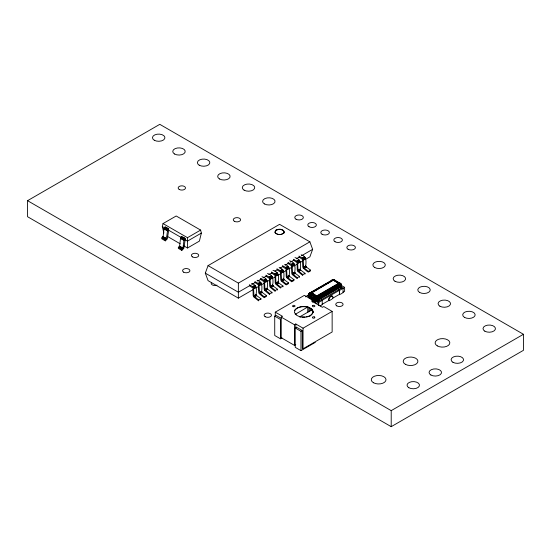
<?xml version="1.0" encoding="UTF-8"?>
<svg xmlns="http://www.w3.org/2000/svg" width="551" height="551" viewBox="0 0 551 551"><rect width="100%" height="100%" fill="white"/><g stroke="black" fill="none" stroke-linecap="round" stroke-linejoin="round"><path stroke-width="0.83" d="M309.876 241.834L279.577 224.34L208.064 265.63L205.303 273.138L208.064 280.645L238.363 298.132L238.363 283.118L309.876 241.834L312.637 249.341L309.876 256.849L305.406 259.431M320.152 305.943L322.232 304.737L322.232 300.412L318.76 302.416L316.846 301.631L316.846 295.825C314.676 295.543 311.708 290.873 309.462 293.304L310.151 292.705M332.99 279.86L333.334 280.122C332.129 279.694 334.815 279.998 332.99 280.204L311.246 292.974L317.066 296.107L338.934 283.455L333.486 280.135L311.315 293.056L309.924 294.351L309.221 296.052L309.187 297.926L315.014 301.287L316.846 301.631M309.504 298.139L309.924 294.937L311.708 292.856C304 293.58 312.582 300.612 316.846 300.171L317.266 301.549L318.678 301.225L340.676 288.559C342.936 287.298 341.214 281.919 338.472 283.338L316.501 296.052L314.883 298.346L314.642 301.108M342.88 292.361L344.616 291.355L344.616 287.346L342.88 288.352L341.558 287.588C342.04 285.68 341.007 282.436 338.472 283.338C336.751 283.193 332.467 277.814 331.158 281.265L331.523 281.086M343.059 292.719L343.059 288.387L341.558 287.526L341.586 285.886L340.676 287.161L319.05 299.641L317.335 300.143L317.266 301.549L316.846 295.825L315.365 298.05L315.014 301.287M322.053 304.379L328.995 300.371C327.163 297.437 334.505 293.215 332.646 298.725M331.95 299.131L329.174 300.729C327.742 298.89 331.247 294.881 332.646 296.541M332.039 280.115L309.924 292.877L308.932 294.585L309.311 293.614L308.891 294.089L308.629 295.687M308.746 295.963L309.614 294L311.708 292.856L310.227 292.726L309.614 293.407M309.187 297.926L308.746 297.423L308.746 294.847L309.462 293.249M313.058 311.659L312.968 312.782L312.906 310.792L311.9 309.159L307.548 306.845L301.659 306.501L297.65 307.651L295.04 309.752L294.406 312.562L296.837 315.427L300.57 317.107M168.758 229.87L167.318 238.879L165.328 240.87L161.856 238.865L161.856 237.86L163.096 236.792L164.04 228.644L165.286 226.867M161.856 237.86L165.328 239.864L166.409 239.141L167.511 230.649L168.758 228.865M185.246 239.389L183.807 248.398L181.816 250.381L178.345 248.384L178.345 247.378L179.585 246.311L180.528 238.163L181.775 236.386M178.345 247.378L181.816 249.383L182.898 248.659L184 240.167L185.246 238.383M258.639 300.88L258.75 300.047L260.954 298.773L256.663 295.591L256.125 294.565C256.683 290.287 257.076 284.543 251.587 283.434M260.843 299.606L260.954 298.773M264.149 297.698L264.26 296.865L266.464 295.598L262.173 292.416L261.635 291.383C262.193 287.112 262.586 281.368 257.097 280.252M266.464 295.598L266.353 296.424L264.886 297.271M261.959 276.698C267.752 277.8 268.027 283.496 267.145 288.201L267.683 289.234L271.974 292.416L269.77 293.683L269.659 294.516L264.618 290.432L264.17 289.172L264.046 281.795L260.382 279.233M271.863 293.242L271.974 292.416M267.469 273.516C273.262 274.618 273.537 280.314 272.655 285.019L273.193 286.052L277.484 289.234L275.28 290.508L275.169 291.334L270.128 287.25L269.68 285.99L269.556 278.613L265.892 276.051M277.373 290.06L277.484 289.234M280.679 288.152L280.79 287.326L282.994 286.052L278.703 282.87L278.165 281.837C279.047 277.132 278.772 271.436 272.979 270.334M282.883 286.878L282.994 286.052M286.189 284.97L286.3 284.144L288.504 282.87L284.213 279.688L283.675 278.654C284.233 274.384 284.626 268.64 279.137 267.531M288.504 282.87L288.393 283.703L286.926 284.55M284.647 264.349C290.136 265.458 289.743 271.202 289.185 275.472L289.723 276.506L294.014 279.688L291.81 280.962L291.699 281.788L286.658 277.704L286.21 276.444L286.086 269.074L282.422 266.505M294.014 279.688L293.903 280.521L292.436 281.368M289.509 260.788C295.302 261.897 295.577 267.593 294.695 272.297L295.233 273.324L299.524 276.506L297.32 277.78L297.209 278.613L292.168 274.522L291.72 273.262L291.596 265.892L287.932 263.33M299.413 277.339L299.524 276.506M295.019 257.606C300.812 258.715 301.087 264.411 300.205 269.115L300.743 270.142L305.034 273.324L302.83 274.598L302.719 275.431L297.678 271.347L297.23 270.086L297.106 262.71L293.442 260.148M304.923 274.157L305.034 273.324M308.229 272.249L308.34 271.416L310.544 270.148L306.253 266.966L305.715 265.933C306.273 261.663 306.666 255.919 301.177 254.803M310.544 270.148L310.433 270.975L308.966 271.822M308.746 297.423L308.746 294.847M308.78 294.351L308.629 295.005M340.649 284.233L341.4 284.936L341.551 286.169M163.867 232.99L162.304 226.578L163.041 223.575L176.189 215.985L200.619 230.091L201.356 233.094L199.4 241.111L187.471 247.998L183.841 245.904M319.05 301.039L318.63 297.905L316.846 295.825L316.357 301.611M308.746 296.245L307.079 295.673L309.166 294.468M341.551 287.567L341.551 285.604M284.164 232.336C284.199 229.237 279.922 228.83 277.635 229.45C274.522 228.665 275.39 234.926 274.99 232.088M274.99 231.875C276.416 228.548 282.739 228.548 284.164 231.875M284.02 232.791L283.751 233.231L284.164 232.088M300.57 316.853C304.875 317.603 311.026 317.114 312.968 312.527M331.241 280.92L332.501 279.991L334.891 280.218L335.511 281.265L335.146 281.086M332.473 280.239C333.169 279.674 334.002 280.073 335.118 280.397M332.039 280.087L333.334 280.376L333.679 279.86M318.678 301.225L318.326 298.05L316.846 295.825L316.067 298.256L315.881 301.542M308.87 311.845L308.87 307.265C304.083 305.901 296.989 306.673 294.592 310.578M306.494 316.921L310.323 315.84L312.637 313.374M308.78 294.454L309.531 293.752M309.745 293.029L309.531 293.8L310.151 294.503L315.551 297.602L317.844 297.705L340.029 284.984L340.649 284.282L340.435 283.51M318.264 301.369L317.989 298.174L316.846 295.825L315.702 298.174L315.434 301.438M333.486 280.135L334.188 280.239M275.404 232.977C277.566 235.063 281.589 235.063 283.751 232.977M332.77 279.853L333.334 280.376L334.629 280.087M332.501 279.915L332.191 280.128L333.183 279.949M281.52 234.265L283.345 233.383M310.413 292.595L309.876 293.346L310.227 293.965L315.771 297.168L317.135 297.354L340.277 283.992L339.953 283.207L338.472 283.338L340.256 285.418L340.676 288.559M310.709 292.56L310.296 293.139L310.709 293.711L316.012 296.762L317.486 296.831L339.471 284.192L339.884 283.62L339.471 283.042M311.026 292.588L311.026 293.373L316.281 296.397L317.286 296.445L339.154 283.855L339.154 283.069M27.55 200.681L159.79 124.333L523.45 334.292L523.45 350.319L391.21 426.667L27.55 216.708L27.55 200.681L391.21 410.64L523.45 334.292M163.041 223.575L187.471 237.681L200.619 230.091M201.356 233.094L187.471 241.111L184.509 239.403M250.244 285.363L238.363 292.223L205.303 273.138M251.731 284.502L255.444 282.36M257.675 281.072L261.388 278.93M262.875 278.069L266.588 275.927M268.812 274.639L271.788 272.924M274.756 271.209L277.732 269.494M279.956 268.206L282.925 266.491M285.156 265.203L288.869 263.061M290.356 262.207L294.069 260.058M296.3 258.777L299.269 257.062M301.493 255.774L312.637 249.341M249.383 284.709L252.62 286.603L254.824 285.328M254.893 281.527L258.13 283.421L260.334 282.146M260.403 278.345L263.64 280.239L265.844 278.964M265.913 275.163L269.15 277.057L271.354 275.782M271.423 271.98L274.66 273.875L276.864 272.6M276.933 268.805L280.17 270.693L282.374 269.418M282.443 265.623L285.68 267.51L287.884 266.243M287.953 262.441L291.19 264.328L293.394 263.061M293.463 259.259L296.7 261.153L298.904 259.879M298.973 256.077L302.21 257.971L304.414 256.697M252.62 286.603L255.085 285.563M258.13 283.421L260.595 282.381M263.64 280.239L266.105 279.199M269.15 277.057L271.615 276.017M274.66 273.875L277.125 272.835M280.17 270.693L282.635 269.653M285.68 267.51L288.145 266.47M291.19 264.328L293.655 263.295M296.7 261.153L299.165 260.113M302.21 257.971L304.675 256.931M252.881 286.83L253.129 287.105L255.333 285.838M258.391 283.655L258.639 283.93L260.843 282.656M263.901 280.473L264.149 280.748L266.353 279.474M269.411 277.291L269.659 277.566L271.863 276.292M274.921 274.109L275.169 274.384L277.373 273.11M280.431 270.927L280.679 271.202L282.883 269.928M285.941 267.745L286.189 268.02L288.393 266.746M291.451 264.563L291.699 264.838L293.903 263.571M296.961 261.381L297.209 261.656L299.413 260.389M302.471 258.205L302.719 258.481L304.923 257.207M253.129 287.105L253.35 287.415L255.554 286.148M258.639 283.93L258.86 284.233L261.064 282.966M264.149 280.748L264.37 281.058L266.574 279.784M269.659 277.566L269.88 277.876L272.084 276.602M275.169 274.384L275.39 274.694L277.594 273.42M280.679 271.202L280.9 271.512L283.104 270.238M286.189 268.02L286.41 268.33L288.614 267.056M291.699 264.838L291.92 265.148L294.124 263.874M297.209 261.656L297.43 261.966L299.634 260.699M302.719 258.481L302.94 258.784L305.144 257.517M258.75 300.047L253.949 295.99L253.543 287.753L255.747 286.479M264.26 296.865L259.459 292.808L259.053 284.571L261.257 283.297M269.77 293.683L264.969 289.626L264.563 281.389L266.767 280.115M275.28 290.508L270.479 286.444L270.073 278.207L272.277 276.933M280.79 287.326L275.989 283.269L275.583 275.025L277.787 273.751M286.3 284.144L281.499 280.087L281.093 271.843L283.297 270.575M291.81 280.962L287.009 276.905L286.603 268.661L288.807 267.393M297.32 277.78L292.519 273.723L292.113 265.486L294.317 264.211M302.83 274.598L298.029 270.541L297.623 262.304L299.827 261.029M308.34 271.416L303.539 267.359L303.133 259.122L305.337 257.847M253.701 288.097L255.905 286.823M259.211 284.915L261.415 283.648M264.721 281.733L266.925 280.466M270.231 278.558L272.435 277.284M275.741 275.376L277.945 274.102M281.251 272.194L283.455 270.92M286.761 269.012L288.965 267.738M292.271 265.83L294.475 264.556M297.781 262.648L299.985 261.374M303.291 259.466L305.495 258.199M253.818 288.449L256.022 287.174M259.328 285.266L261.532 283.999M264.838 282.084L267.042 280.817M270.348 278.909L272.552 277.635M275.858 275.727L278.062 274.453M281.368 272.545L283.572 271.271M286.878 269.363L289.082 268.089M292.388 266.181L294.592 264.907M297.898 262.999L300.102 261.725M303.408 259.817L305.612 258.55M253.887 288.793L256.091 287.519M259.397 285.611L261.601 284.344M264.907 282.429L267.111 281.162M270.417 279.254L272.621 277.98M275.927 276.072L278.131 274.797M281.437 272.89L283.641 271.615M286.947 269.708L289.151 268.433M292.457 266.526L294.661 265.251M297.967 263.344L300.171 262.069M303.477 260.162L305.681 258.894M238.363 298.132L253.26 289.53M256.243 287.815L258.474 286.52M261.456 284.805L264.432 283.083M266.67 281.788L269.646 280.073M272.628 278.351L274.859 277.063M277.842 275.342L280.824 273.62M283.799 271.898L286.038 270.61M289.013 268.888L291.996 267.166M294.227 265.878L297.209 264.156M300.192 262.441L302.423 261.146M253.921 295.832L256.125 294.565M259.431 292.657L261.635 291.383M264.941 289.475L267.145 288.201M270.451 286.293L272.655 285.019M275.961 283.111L278.165 281.837M281.471 279.929L283.675 278.654M286.981 276.747L289.185 275.472M292.491 273.565L294.695 272.297M298.001 270.383L300.205 269.115M303.511 267.207L305.715 265.933M253.949 295.99L256.153 294.716M259.459 292.808L261.663 291.534M264.969 289.626L267.173 288.359M270.479 286.444L272.683 285.177M275.989 283.269L278.193 281.995M281.499 280.087L283.703 278.813M287.009 276.905L289.213 275.631M292.519 273.723L294.723 272.449M298.029 270.541L300.233 269.267M303.539 267.359L305.743 266.085M253.997 296.149L256.201 294.881M259.507 292.967L261.711 291.699M265.017 289.792L267.221 288.517M270.527 286.61L272.731 285.335M276.037 283.428L278.241 282.153M281.547 280.245L283.751 278.971M287.057 277.063L289.261 275.789M292.567 273.881L294.771 272.607M298.077 270.699L300.281 269.432M303.587 267.517L305.791 266.25M254.066 296.307L256.27 295.04M259.576 293.132L261.78 291.858M265.086 289.95L267.29 288.676M270.596 286.768L272.8 285.494M276.106 283.586L278.31 282.312M281.616 280.404L283.82 279.13M287.126 277.222L289.33 275.948M292.636 274.04L294.84 272.773M298.146 270.858L300.35 269.591M303.656 267.683L305.86 266.409M254.142 296.466L256.346 295.191M259.652 293.284L261.856 292.009M265.162 290.101L267.366 288.827M270.672 286.919L272.876 285.652M276.182 283.737L278.386 282.47M281.692 280.562L283.896 279.288M287.202 277.38L289.406 276.106M292.712 274.198L294.916 272.924M298.222 271.016L300.426 269.742M303.732 267.834L305.936 266.56M254.238 296.61L256.442 295.343M259.748 293.428L261.952 292.161M265.258 290.253L267.462 288.979M270.768 287.071L272.972 285.797M276.278 283.889L278.482 282.615M281.788 280.707L283.992 279.433M287.298 277.525L289.502 276.251M292.808 274.343L295.012 273.069M298.318 271.161L300.522 269.894M303.828 267.979L306.032 266.712M254.348 296.748L256.552 295.474M259.858 293.566L262.062 292.292M265.368 290.384L267.572 289.11M270.878 287.202L273.082 285.928M276.388 284.02L278.592 282.753M281.898 280.838L284.102 279.571M287.408 277.663L289.612 276.388M292.918 274.481L295.122 273.206M298.428 271.299L300.632 270.024M303.938 268.117L306.142 266.842M254.459 296.865L256.663 295.591M259.969 293.683L262.173 292.416M265.479 290.501L267.683 289.234M270.989 287.326L273.193 286.052M276.499 284.144L278.703 282.87M282.009 280.962L284.213 279.688M287.519 277.78L289.723 276.506M293.029 274.598L295.233 273.324M298.539 271.416L300.743 270.142M304.049 268.234L306.253 266.966M275.28 315.585L275.28 312.148L304.372 295.35L312.748 300.185L312.748 302.285M310.468 292.698L333.114 279.846M310.337 292.987L333.038 279.97M305.564 296.865L307.3 295.866M281.94 337.956L280.459 338.803L274.729 335.497L274.729 316.157L276.051 315.392L281.065 318.285M295.777 344.595L294.454 345.36L281.23 337.722L281.23 317.107L282.553 316.35L275.28 312.148M312.748 300.185L311.425 300.949L322.445 307.313L323.768 306.549L332.143 311.384L332.143 331.998L303.05 348.797L302.279 348.349L302.279 330.538L296.548 327.225L295.226 327.99L295.226 347.33L300.956 350.643L315.282 342.371M307.548 307.1L295.274 314.345L295.184 313.98L295.908 314.745M322.053 300.371L339.409 290.356L339.409 294.365L332.467 298.366M339.409 290.356L338.541 289.792L339.588 290.391L343.059 288.387M299.675 316.894L312.148 309.696L313.058 311.914M340.284 294.317L342.364 293.118M281.23 317.107L294.454 324.746L295.777 323.981L303.05 328.182L332.143 311.384M295.226 327.99L300.956 331.296L302.279 330.538M331.55 280.397L332.253 280.004M331.371 280.631L332.074 280.335M341.248 288.097L340.718 285.053L338.472 283.338C339.815 282.725 342.123 284.399 340.256 285.418L318.63 297.905C315.496 299.978 304.455 293.139 311.708 292.856L309.462 294.571L308.932 297.685M331.592 280.748L331.984 280.611M332.336 279.984L332.894 279.874M340.993 288.338L340.511 285.246L338.472 283.338C339.926 282.883 342.467 284.771 340.435 285.866L318.809 298.346C315.537 300.543 303.808 293.538 311.708 292.856C303.484 294.179 315.434 301.025 318.939 298.794L340.869 286.107L341.434 285.101L340.869 283.937M278.386 234.423L280.769 234.423M311.708 292.856L309.531 293.8L308.67 295.281C311.033 297.809 315.344 300.88 319.022 299.227L340.959 286.534L341.51 285.762L340.959 284.619L338.472 283.338L340.566 284.481L341.434 286.444M332.942 279.984L333.727 279.984M316.846 300.171L317.335 300.143M302.024 317.073L305.027 317.114M338.472 283.338L340.676 284.089L341.551 285.487M333.555 279.846L334.016 279.908M333.486 279.949L334.478 280.128L334.168 279.915M333.768 279.874L334.333 279.984M333.63 279.97L339.829 283.462M275.81 233.383L277.635 234.265M333.975 279.922L340.718 283.786L341.248 285.067L340.256 283.359L334.629 280.115M334.595 280.335L335.297 280.631M334.677 280.611L335.077 280.748L334.815 280.245M339.953 283.207L340.945 283.999M334.409 280.004L334.891 280.218M341.09 285.315L344.616 287.346M332.012 295.977L332.611 296.328M322.232 300.412L321.185 299.875M312.617 300.936L316.846 303.381L318.581 302.375L318.581 305.585M165.982 227.267L168.062 228.465M183.159 237.185L184.551 237.984M165.08 227.005L168.551 229.009M181.568 236.524L185.04 238.528M164.88 227.177L168.351 229.182M181.369 236.696L184.84 238.7M164.687 227.377L168.158 229.381M181.176 236.896L184.647 238.9M164.515 227.604L167.986 229.609M181.004 237.123L184.468 239.127M162.304 226.578L164.529 227.866M168.227 230.001L180.811 237.261M164.356 227.852L167.828 229.857M180.845 237.371L184.316 239.375M164.226 228.114L167.697 230.118M180.714 237.633L184.186 239.63M164.122 228.376L167.587 230.38M180.604 237.894L184.075 239.899M164.04 228.644L167.511 230.649M180.528 238.163L184 240.167M163.998 228.899L167.47 230.903M180.487 238.418L183.958 240.422M167.16 236.269L180.218 243.811M163.11 236.71L166.581 238.714M179.598 246.228L183.07 248.232M163.096 236.792L166.567 238.797M179.585 246.311L183.056 248.315M163.068 236.882L166.505 238.976M179.557 246.4L182.994 248.494M162.993 237.061L166.464 239.058M179.474 246.572L182.946 248.577M162.938 237.137L166.409 239.141M179.426 246.655L182.898 248.659M162.882 237.212L166.354 239.217M179.364 246.731L182.836 248.735M166.285 239.286L162.752 237.343L166.154 239.389M179.233 246.862L182.774 248.804M179.165 246.903L182.636 248.907M208.064 265.63L238.363 283.118M274.729 316.157L280.459 319.463L280.459 338.803M298.952 256.966L302.616 259.528L302.74 266.904L303.188 268.165L307.603 271.781M276.912 269.687L280.576 272.256L280.7 279.626L281.148 280.886L285.563 284.502M271.402 272.869L275.066 275.431L275.19 282.808L275.638 284.068L280.053 287.684M254.872 282.415L258.536 284.977L258.66 292.354L259.108 293.614L263.523 297.23M249.362 285.597L253.026 288.159L253.15 295.536L253.598 296.796L258.013 300.412M339.767 283.076L340.511 283.531M312.52 310.206L311.9 309.159L311.9 310.688M316.846 295.825L317.624 298.256L317.81 301.48M341.434 286.789L341.586 287.346M308.594 295.405L308.629 296.521M391.21 410.64L391.21 426.667M341.434 285.328L341.434 287.842M339.588 290.391L339.588 294.723M333.334 279.805L333.334 280.376M318.76 302.416L318.76 305.302M311.074 308.436L311.074 310.73M310.055 307.795L310.055 310.854M308.629 295.122L308.629 297.147M307.74 307.148L307.74 312.238M303.05 328.182L303.05 348.797M300.956 331.296L300.956 350.643M295.777 323.981L295.777 328.279M294.454 324.746L294.454 345.36M187.471 237.681L187.471 247.998M181.816 249.383L181.816 250.381M165.328 239.864L165.328 240.87M217.004 285.129A3.685 2.128 0 0 1 212.782 285.136A3.685 2.128 0 0 1 211.336 282.842M312.754 305.543L312.562 305.688A1.226 0.709 0 0 0 312.754 306.549A1.226 0.709 0 0 0 314.235 306.659L314.49 306.549A1.226 0.709 0 0 0 314.49 305.543A1.226 0.709 0 0 0 312.754 305.543M293.187 306.659L292.932 306.549A1.226 0.709 0 0 1 292.932 305.543A1.226 0.709 0 0 1 294.668 305.543L294.861 305.688A1.226 0.709 0 0 1 294.668 306.549A1.226 0.709 0 0 1 293.187 306.659M314.49 316.983L314.235 316.873A1.226 0.709 0 0 0 312.754 316.983A1.226 0.709 0 0 0 312.562 317.844L312.754 317.989A1.226 0.709 0 0 0 314.49 317.989A1.226 0.709 0 0 0 314.49 316.983M265.183 316.708A3.685 2.128 0 0 0 271.34 315.751A3.685 2.128 0 0 0 266.836 313.147A3.685 2.128 0 0 0 265.183 316.708M179.227 189.461A3.685 2.128 0 0 0 185.384 188.504A3.685 2.128 0 0 0 180.88 185.901A3.685 2.128 0 0 0 179.227 189.461M234.327 221.268A3.685 2.128 0 0 0 240.484 220.317A3.685 2.128 0 0 0 235.98 217.714A3.685 2.128 0 0 0 234.327 221.268M374.68 267.483A6.233 3.602 0 0 0 385.108 265.871A6.233 3.602 0 0 0 377.476 261.463A6.233 3.602 0 0 0 374.68 267.483M394.977 281.258A6.233 3.602 0 0 0 405.405 279.639A6.233 3.602 0 0 0 397.774 275.231A6.233 3.602 0 0 0 394.977 281.258M419.6 292.436A6.233 3.602 0 0 0 430.028 290.825A6.233 3.602 0 0 0 422.397 286.417A6.233 3.602 0 0 0 419.6 292.436M439.891 306.211A6.233 3.602 0 0 0 450.319 304.6A6.233 3.602 0 0 0 442.68 300.192A6.233 3.602 0 0 0 439.891 306.211M464.514 317.397A6.233 3.602 0 0 0 474.941 315.785A6.233 3.602 0 0 0 467.31 311.377A6.233 3.602 0 0 0 464.514 317.397M484.818 331.172A6.233 3.602 0 0 0 495.246 329.56A6.233 3.602 0 0 0 487.614 325.152A6.233 3.602 0 0 0 484.818 331.172M154.28 140.236A6.233 3.602 0 0 0 164.708 138.625A6.233 3.602 0 0 0 157.076 134.217A6.233 3.602 0 0 0 154.28 140.236M174.577 154.011A6.233 3.602 0 0 0 185.005 152.393A6.233 3.602 0 0 0 177.374 147.985A6.233 3.602 0 0 0 174.577 154.011M199.2 165.19A6.233 3.602 0 0 0 209.628 163.578A6.233 3.602 0 0 0 201.997 159.17A6.233 3.602 0 0 0 199.2 165.19M219.491 178.965A6.233 3.602 0 0 0 229.919 177.353A6.233 3.602 0 0 0 222.28 172.945A6.233 3.602 0 0 0 219.491 178.965M244.114 190.15A6.233 3.602 0 0 0 254.541 188.538A6.233 3.602 0 0 0 246.91 184.13A6.233 3.602 0 0 0 244.114 190.15M264.418 203.925A6.233 3.602 0 0 0 274.846 202.313A6.233 3.602 0 0 0 267.214 197.905A6.233 3.602 0 0 0 264.418 203.925M408.842 387.732A6.233 3.602 0 0 0 419.27 386.12A6.233 3.602 0 0 0 411.638 381.712A6.233 3.602 0 0 0 408.842 387.732M430.882 375.011A6.233 3.602 0 0 0 441.31 373.392A6.233 3.602 0 0 0 433.678 368.984A6.233 3.602 0 0 0 430.882 375.011M452.922 362.282A6.233 3.602 0 0 0 463.35 360.671A6.233 3.602 0 0 0 455.718 356.263A6.233 3.602 0 0 0 452.922 362.282M373.44 382.725A7.363 4.25 0 0 0 385.755 380.817A7.363 4.25 0 0 0 376.739 375.61A7.363 4.25 0 0 0 373.44 382.725M405.357 364.294A7.363 4.25 0 0 0 417.672 362.393A7.363 4.25 0 0 0 408.656 357.186A7.363 4.25 0 0 0 405.357 364.294M437.267 345.87A7.363 4.25 0 0 0 449.588 343.969A7.363 4.25 0 0 0 440.566 338.762A7.363 4.25 0 0 0 437.267 345.87M348.087 249.272A4.298 2.479 0 0 0 355.271 248.164A4.298 2.479 0 0 0 350.009 245.126A4.298 2.479 0 0 0 348.087 249.272M335.07 241.758A4.298 2.479 0 0 0 342.254 240.649A4.298 2.479 0 0 0 336.992 237.612A4.298 2.479 0 0 0 335.07 241.758M322.053 234.244A4.298 2.479 0 0 0 329.236 233.135A4.298 2.479 0 0 0 323.981 230.098A4.298 2.479 0 0 0 322.053 234.244M309.035 226.73A4.298 2.479 0 0 0 316.226 225.621A4.298 2.479 0 0 0 310.964 222.583A4.298 2.479 0 0 0 309.035 226.73M296.025 219.215A4.298 2.479 0 0 0 303.208 218.106A4.298 2.479 0 0 0 297.946 215.069A4.298 2.479 0 0 0 296.025 219.215M192.451 256.897A3.685 2.128 0 0 0 198.608 255.946A3.685 2.128 0 0 0 194.104 253.343A3.685 2.128 0 0 0 192.451 256.897M183.635 272.166A3.685 2.128 0 0 0 189.792 271.216A3.685 2.128 0 0 0 185.288 268.613A3.685 2.128 0 0 0 183.635 272.166M336.813 305.888A3.685 2.128 0 0 0 342.97 304.937A3.685 2.128 0 0 0 338.466 302.334A3.685 2.128 0 0 0 336.813 305.888"/></g></svg>
